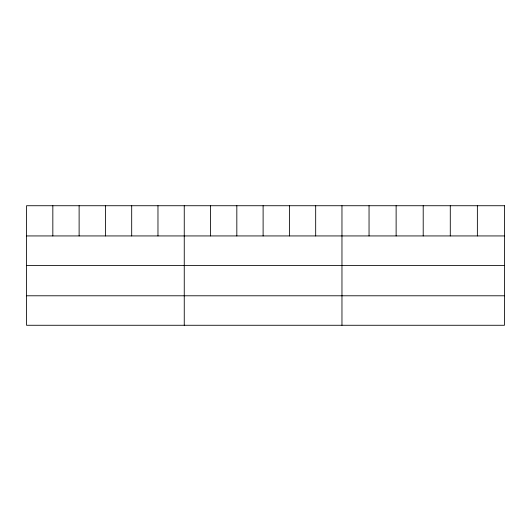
<?xml version="1.0" encoding="UTF-8"?>
<svg xmlns="http://www.w3.org/2000/svg" width="531" height="531" viewBox="0 0 531 531"><rect width="100%" height="100%" fill="white"/><g stroke="black" fill="none" stroke-linecap="round" stroke-linejoin="round"><path stroke-width="0.8" d="M26.55 235.937L504.45 235.937M26.55 265.414L504.45 265.414M26.55 295.787L504.45 295.787M477.369 205.729L477.369 235.937M450.288 205.729L450.288 235.937M423.207 205.729L423.207 235.937M396.126 205.729L396.126 235.937M369.045 205.729L369.045 235.937M341.964 205.729L341.964 325.271M315.68 205.729L315.68 235.937M289.395 205.729L289.395 235.937M263.11 205.729L263.11 235.937M236.826 205.729L236.826 235.937M210.541 205.729L210.541 235.937M184.257 205.729L184.257 325.271M157.972 205.729L157.972 235.937M131.688 205.729L131.688 235.937M105.403 205.729L105.403 235.937M79.119 205.729L79.119 235.937M52.834 205.729L52.834 235.937M504.45 205.729L26.55 205.729L26.55 325.271L504.45 325.271L504.45 205.729"/></g></svg>
